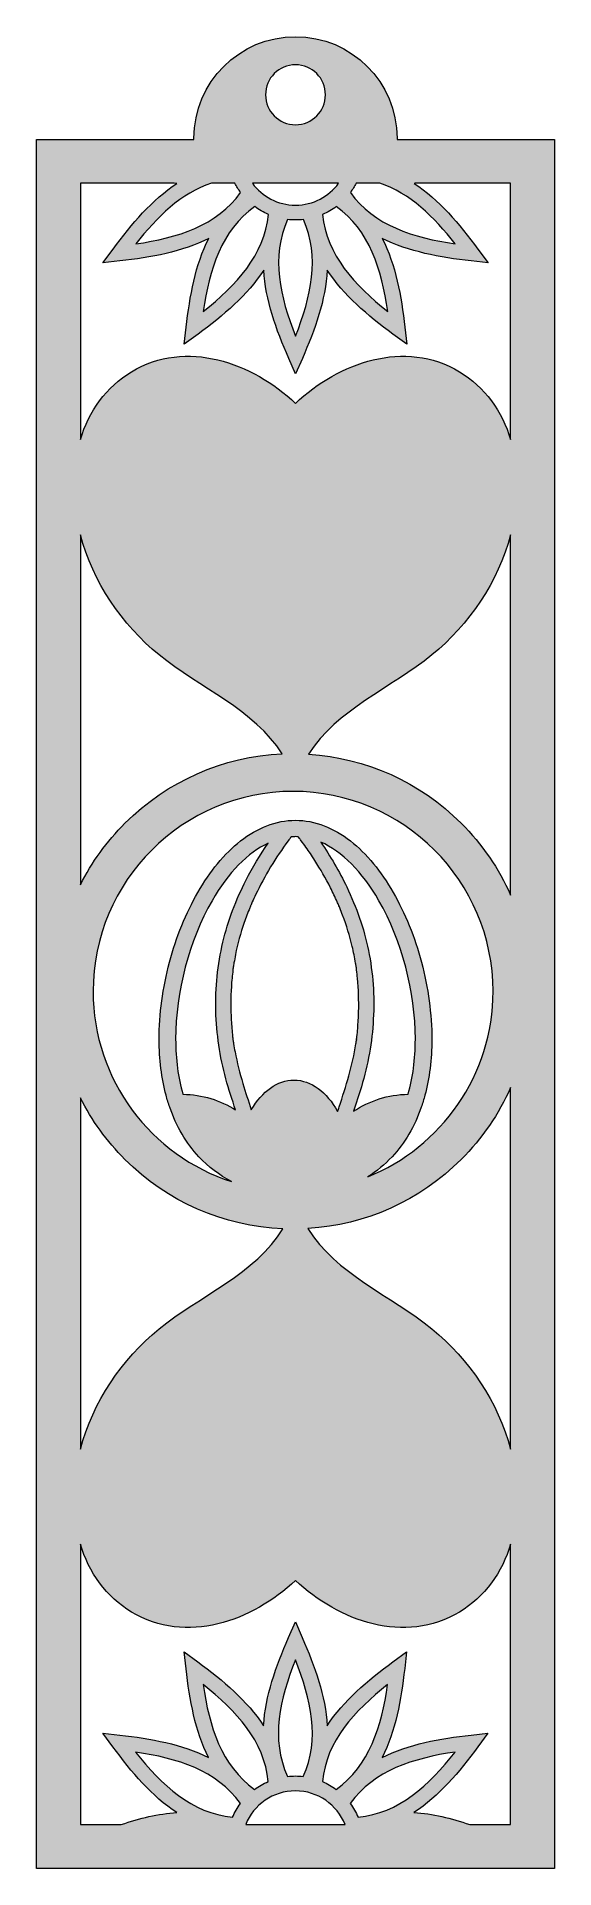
# Model space of a CAD drawing. Extents: x 1260 to 1740, y -1390 to 310.
import ezdxf

# ---------------------------------------------------------------- set-up
doc = ezdxf.new("R2010")
doc.units = 0
doc.header["$MEASUREMENT"] = 0
doc.layers.add('Layer 1', color=7, linetype='Continuous')

msp = doc.modelspace()

# ---------------------------------------------------------------- hatches: boundary and pattern name
at = {"layer": 'Layer 1', "true_color": 0x231f20}
h = msp.add_hatch(color=250, dxfattribs=at)
h.dxf.hatch_style = 2
edge = h.paths.add_edge_path()
edge.add_spline(control_points=[(1594.1, 214.6), (1594.1, 215), (1594.1, 215.4), (1594.1, 215.8), (1594.1, 267.8), (1551.9, 310), (1499.9, 310), (1447.9, 310), (1405.7, 267.8), (1405.7, 215.8), (1405.7, 215.4), (1405.7, 215), (1405.7, 214.6), (1405.7, 214.6), (1259.7, 214.6), (1259.7, 214.6), (1259.7, 214.6), (1259.7, -1389.6), (1259.7, -1389.6), (1259.7, -1389.6), (1740.1, -1389.6), (1740.1, -1389.6), (1740.1, -1389.6), (1740.1, 214.6), (1740.1, 214.6), (1740.1, 214.6), (1594.1, 214.6), (1594.1, 214.6)], knot_values=[0, 0, 0, 0, 1, 1, 1, 2, 2, 2, 3, 3, 3, 4, 4, 4, 5, 5, 5, 6, 6, 6, 7, 7, 7, 8, 8, 8, 9, 9, 9, 9], degree=3, periodic=1)
edge = h.paths.add_edge_path()
edge.add_spline(control_points=[(1499.9, 153.7), (1483.5, 153.7), (1468.9, 161.7), (1459.9, 174), (1459.9, 174), (1539.9, 174), (1539.9, 174), (1530.9, 161.7), (1516.3, 153.7), (1499.9, 153.7)], knot_values=[0, 0, 0, 0, 1, 1, 1, 2, 2, 2, 3, 3, 3, 3], degree=3, periodic=1)
edge = h.paths.add_edge_path()
edge.add_spline(control_points=[(1499.9, 32.2), (1485.5, 68.5), (1476.8, 105.9), (1492.6, 140.3), (1495, 140), (1497.4, 139.9), (1499.9, 139.9), (1502.4, 139.9), (1504.8, 140), (1507.2, 140.3), (1523, 105.9), (1514.3, 68.5), (1499.9, 32.2)], knot_values=[0, 0, 0, 0, 1, 1, 1, 2, 2, 2, 3, 3, 3, 4, 4, 4, 4], degree=3, periodic=1)
edge = h.paths.add_edge_path()
edge.add_spline(control_points=[(1421.9, 174), (1421.9, 174), (1443.6, 174), (1443.6, 174), (1445.2, 171), (1447, 168.2), (1449, 165.5), (1427.1, 134.6), (1390.3, 123.4), (1351.7, 117.7), (1371.5, 142.8), (1393.8, 164.8), (1421.9, 174)], knot_values=[0, 0, 0, 0, 1, 1, 1, 2, 2, 2, 3, 3, 3, 4, 4, 4, 4], degree=3, periodic=1)
edge = h.paths.add_edge_path()
edge.add_spline(control_points=[(1462.1, 152.4), (1466, 149.5), (1470.2, 147), (1474.7, 145.1), (1471.2, 107.4), (1445, 79.3), (1414.3, 55.1), (1420, 93.7), (1431.2, 130.5), (1462.1, 152.4)], knot_values=[0, 0, 0, 0, 1, 1, 1, 2, 2, 2, 3, 3, 3, 3], degree=3, periodic=1)
edge = h.paths.add_edge_path()
edge.add_spline(control_points=[(1537.7, 152.4), (1568.7, 130.5), (1579.9, 93.8), (1585.5, 55.1), (1554.9, 79.3), (1528.6, 107.4), (1525.1, 145.1), (1529.6, 147), (1533.9, 149.5), (1537.7, 152.4)], knot_values=[0, 0, 0, 0, 1, 1, 1, 2, 2, 2, 3, 3, 3, 3], degree=3, periodic=1)
edge = h.paths.add_edge_path()
edge.add_spline(control_points=[(1550.8, 165.5), (1552.8, 168.2), (1554.6, 171), (1556.2, 174), (1556.2, 174), (1578, 174), (1578, 174), (1606.1, 164.8), (1628.4, 142.8), (1648.1, 117.8), (1609.5, 123.4), (1572.8, 134.6), (1550.8, 165.5)], knot_values=[0, 0, 0, 0, 1, 1, 1, 2, 2, 2, 3, 3, 3, 4, 4, 4, 4], degree=3, periodic=1)
edge = h.paths.add_edge_path()
edge.add_spline(control_points=[(1499.9, 283.9), (1515.3, 283.9), (1527.7, 271.5), (1527.7, 256.1), (1527.7, 240.7), (1515.3, 228.3), (1499.9, 228.3), (1484.5, 228.3), (1472.1, 240.7), (1472.1, 256.1), (1472.1, 271.5), (1484.5, 283.9), (1499.9, 283.9)], knot_values=[0, 0, 0, 0, 1, 1, 1, 2, 2, 2, 3, 3, 3, 4, 4, 4, 4], degree=3, periodic=1)
edge = h.paths.add_edge_path()
edge.add_spline(control_points=[(1300.3, -152.2), (1311.8, -195.7), (1338.9, -235.6), (1373.3, -263.7), (1410.8, -294.2), (1461.9, -314.7), (1487.6, -355.5), (1432.5, -358), (1381, -380.6), (1341.7, -419.9), (1324.7, -436.9), (1310.8, -456.1), (1300.3, -477), (1300.3, -477), (1300.3, -152.2), (1300.3, -152.2)], knot_values=[0, 0, 0, 0, 1, 1, 1, 2, 2, 2, 3, 3, 3, 4, 4, 4, 5, 5, 5, 5], degree=3, periodic=1)
edge = h.paths.add_edge_path()
edge.add_spline(control_points=[(1426, -594), (1426.5, -615.3), (1429.7, -636.4), (1435.3, -657), (1438, -666.8), (1441.1, -676.4), (1444.3, -685.9), (1430.1, -676.9), (1413.4, -671.6), (1395.4, -671.3), (1391, -656.1), (1388.7, -639), (1388.7, -620.2), (1388.7, -576.5), (1401.3, -528.4), (1422.5, -491.7), (1437.5, -465.5), (1455.7, -447.1), (1474.6, -438.3), (1467.1, -449.2), (1460.2, -460.6), (1454.1, -472.5), (1444.8, -490.8), (1437.2, -510.2), (1432.5, -530.3), (1427.6, -551.1), (1425.5, -572.6), (1426, -594)], knot_values=[0, 0, 0, 0, 1, 1, 1, 2, 2, 2, 3, 3, 3, 4, 4, 4, 5, 5, 5, 6, 6, 6, 7, 7, 7, 8, 8, 8, 9, 9, 9, 9], degree=3, periodic=1)
edge = h.paths.add_edge_path()
edge.add_spline(control_points=[(1443.8, -632.1), (1443.3, -629.5), (1442.8, -626.9), (1442.4, -624.3), (1442.3, -623.1), (1442.1, -621.9), (1441.9, -620.7), (1441.9, -620.7), (1441.9, -620.6), (1441.9, -620.5), (1441.9, -620.4), (1441.9, -620.3), (1441.8, -620.1), (1441.7, -619.4), (1441.7, -618.7), (1441.6, -617.9), (1441, -612.8), (1440.6, -607.7), (1440.3, -602.5), (1439.7, -592.1), (1439.7, -581.7), (1440.4, -571.4), (1440.7, -566.2), (1441.2, -561.1), (1441.9, -556), (1441.9, -555.8), (1441.9, -555.7), (1441.9, -555.5), (1441.9, -555.5), (1441.9, -555.4), (1441.9, -555.4), (1442, -554.7), (1442.1, -554.1), (1442.2, -553.5), (1442.4, -552.1), (1442.6, -550.7), (1442.8, -549.4), (1443.3, -546.8), (1443.7, -544.3), (1444.2, -541.8), (1446.2, -531.7), (1448.9, -521.8), (1452.3, -512), (1453.9, -507.5), (1455.6, -502.9), (1457.5, -498.4), (1457.7, -497.9), (1457.9, -497.3), (1458.2, -496.7), (1458.2, -496.7), (1458.2, -496.7), (1458.2, -496.7), (1458.2, -496.6), (1458.3, -496.4), (1458.4, -496.3), (1458.8, -495.1), (1459.3, -494), (1459.8, -492.9), (1460.8, -490.7), (1461.8, -488.5), (1462.9, -486.3), (1471.3, -468.6), (1481.5, -451.8), (1493.2, -436.1), (1493.9, -435.1), (1494.6, -434.2), (1495.4, -433.2), (1495.5, -433), (1495.7, -432.7), (1495.9, -432.5), (1497.2, -432.4), (1498.6, -432.3), (1499.9, -432.3), (1500.7, -432.3), (1501.6, -432.4), (1502.4, -432.4), (1502.6, -432.7), (1502.9, -432.9), (1503.1, -433.2), (1503.8, -434.2), (1504.5, -435.1), (1505.2, -436.1), (1506.7, -438.1), (1508.1, -440), (1509.5, -442), (1512.4, -446), (1515.1, -450.1), (1517.8, -454.3), (1523.1, -462.5), (1527.9, -471), (1532.4, -479.8), (1534.6, -484.1), (1536.6, -488.5), (1538.6, -492.9), (1539.1, -494), (1539.6, -495.1), (1540.1, -496.3), (1540.2, -496.5), (1540.3, -496.7), (1540.4, -497), (1540.7, -497.7), (1540.2, -496.5), (1540.2, -496.5), (1540.5, -496.7), (1540.8, -498), (1541, -498.4), (1541.9, -500.7), (1542.8, -502.9), (1543.6, -505.2), (1547.2, -514.7), (1550.3, -524.4), (1552.6, -534.2), (1553.8, -539.3), (1554.8, -544.5), (1555.6, -549.7), (1555.8, -550.8), (1556, -552), (1556.2, -553.2), (1556.3, -553.8), (1556.4, -554.5), (1556.5, -555.1), (1556.5, -555.2), (1556.5, -555.3), (1556.5, -555.5), (1556.5, -555.7), (1556.6, -555.9), (1556.6, -556), (1556.9, -558.5), (1557.2, -561.1), (1557.4, -563.7), (1558.4, -574), (1558.7, -584.4), (1558.5, -594.8), (1558.3, -599.9), (1558, -605.1), (1557.6, -610.2), (1557.4, -612.8), (1557.2, -615.4), (1556.9, -617.9), (1556.8, -618.6), (1556.7, -619.2), (1556.6, -619.9), (1556.6, -620.2), (1556.6, -620.6), (1556.5, -621), (1556.5, -620.8), (1556.7, -619.7), (1556.5, -620.5), (1556.4, -621.8), (1556.2, -623.2), (1555.9, -624.6), (1554.4, -634.5), (1552.1, -644.4), (1549.4, -654.1), (1546.8, -663.9), (1543.6, -673.5), (1540.4, -683.1), (1539.9, -684.5), (1539.5, -685.8), (1539, -687.2), (1528.8, -669.3), (1514.4, -658.2), (1498.5, -658.2), (1483, -658.2), (1469.1, -668.7), (1458.9, -685.7), (1456.2, -677.6), (1453.5, -669.5), (1451.1, -661.3), (1448.2, -651.7), (1445.7, -641.9), (1443.8, -632.1)], knot_values=[0, 0, 0, 0, 1, 1, 1, 2, 2, 2, 3, 3, 3, 4, 4, 4, 5, 5, 5, 6, 6, 6, 7, 7, 7, 8, 8, 8, 9, 9, 9, 10, 10, 10, 11, 11, 11, 12, 12, 12, 13, 13, 13, 14, 14, 14, 15, 15, 15, 16, 16, 16, 17, 17, 17, 18, 18, 18, 19, 19, 19, 20, 20, 20, 21, 21, 21, 22, 22, 22, 23, 23, 23, 24, 24, 24, 25, 25, 25, 26, 26, 26, 27, 27, 27, 28, 28, 28, 29, 29, 29, 30, 30, 30, 31, 31, 31, 32, 32, 32, 33, 33, 33, 34, 34, 34, 35, 35, 35, 36, 36, 36, 37, 37, 37, 38, 38, 38, 39, 39, 39, 40, 40, 40, 41, 41, 41, 42, 42, 42, 43, 43, 43, 44, 44, 44, 45, 45, 45, 46, 46, 46, 47, 47, 47, 48, 48, 48, 49, 49, 49, 50, 50, 50, 51, 51, 51, 52, 52, 52, 53, 53, 53, 54, 54, 54, 55, 55, 55, 56, 56, 56, 57, 57, 57, 57], degree=3, periodic=1)
edge = h.paths.add_edge_path()
edge.add_spline(control_points=[(1561.1, -664.3), (1567.1, -643.8), (1571, -623), (1572.1, -601.7), (1573.3, -580.3), (1571.8, -558.8), (1567.6, -537.8), (1563.5, -517.4), (1556.4, -497.8), (1547.5, -479), (1540.6, -464.5), (1532.4, -450.6), (1523.3, -437.4), (1542.9, -445.9), (1561.8, -464.7), (1577.3, -491.7), (1598.5, -528.4), (1611.1, -576.5), (1611.1, -620.2), (1611.1, -639), (1608.8, -656.1), (1604.4, -671.3), (1585.7, -671.6), (1568.3, -677.4), (1553.7, -687.1), (1556.3, -679.5), (1558.8, -671.9), (1561.1, -664.3)], knot_values=[0, 0, 0, 0, 1, 1, 1, 2, 2, 2, 3, 3, 3, 4, 4, 4, 5, 5, 5, 6, 6, 6, 7, 7, 7, 8, 8, 8, 9, 9, 9, 9], degree=3, periodic=1)
edge = h.paths.add_edge_path()
edge.add_spline(control_points=[(1589.5, -729.3), (1601.3, -716.7), (1610.4, -701.2), (1616.6, -683.3), (1617.8, -679.7), (1619, -676), (1620, -672.3), (1624.2, -656.4), (1626.4, -639), (1626.4, -620.2), (1626.4, -597.2), (1623, -572.5), (1616.8, -548.8), (1610.6, -525.5), (1601.5, -503.1), (1590.5, -484.1), (1584.9, -474.3), (1578.7, -465.3), (1572.2, -457.4), (1565.5, -449.2), (1558.3, -442.1), (1550.9, -436.3), (1543, -430.2), (1534.9, -425.4), (1526.6, -422.2), (1517.8, -418.8), (1508.8, -417.1), (1499.9, -417.1), (1490.9, -417.1), (1482, -418.8), (1473.2, -422.2), (1464.9, -425.4), (1456.8, -430.2), (1448.9, -436.3), (1441.5, -442.1), (1434.3, -449.2), (1427.6, -457.4), (1421.1, -465.3), (1414.9, -474.3), (1409.3, -484.1), (1398.3, -503.1), (1389.2, -525.5), (1383, -548.8), (1376.7, -572.5), (1373.4, -597.2), (1373.4, -620.2), (1373.4, -639), (1375.6, -656.4), (1379.8, -672.3), (1380.8, -676), (1381.9, -679.7), (1383.2, -683.3), (1389.4, -701.2), (1398.5, -716.7), (1410.3, -729.3), (1419.1, -738.7), (1429.2, -746.4), (1440.6, -752.4), (1366.1, -728.3), (1312.1, -658.2), (1312.1, -575.8), (1312.1, -473.5), (1395.3, -390.3), (1497.6, -390.3), (1600, -390.3), (1683.2, -473.5), (1683.2, -575.8), (1683.2, -653.7), (1635, -720.5), (1566.9, -748), (1575.2, -742.8), (1582.8, -736.5), (1589.5, -729.3)], knot_values=[0, 0, 0, 0, 1, 1, 1, 2, 2, 2, 3, 3, 3, 4, 4, 4, 5, 5, 5, 6, 6, 6, 7, 7, 7, 8, 8, 8, 9, 9, 9, 10, 10, 10, 11, 11, 11, 12, 12, 12, 13, 13, 13, 14, 14, 14, 15, 15, 15, 16, 16, 16, 17, 17, 17, 18, 18, 18, 19, 19, 19, 20, 20, 20, 21, 21, 21, 22, 22, 22, 23, 23, 23, 24, 24, 24, 24], degree=3, periodic=1)
edge = h.paths.add_edge_path()
edge.add_spline(control_points=[(1300.3, -674.6), (1310.8, -695.5), (1324.7, -714.8), (1341.7, -731.8), (1381.1, -771.2), (1432.9, -793.9), (1488.3, -796.2), (1462.8, -837.7), (1411.2, -858.3), (1373.3, -889.1), (1338.9, -917.2), (1311.8, -957.1), (1300.3, -1000.6), (1300.3, -1000.6), (1300.3, -674.6), (1300.3, -674.6)], knot_values=[0, 0, 0, 0, 1, 1, 1, 2, 2, 2, 3, 3, 3, 4, 4, 4, 5, 5, 5, 5], degree=3, periodic=1)
edge = h.paths.add_edge_path()
edge.add_spline(control_points=[(1448.8, -1329.5), (1445.9, -1333.4), (1443.5, -1337.6), (1441.5, -1342.1), (1403.8, -1338.6), (1375.8, -1312.4), (1351.6, -1281.8), (1390.2, -1287.4), (1426.9, -1298.6), (1448.8, -1329.5)], knot_values=[0, 0, 0, 0, 1, 1, 1, 2, 2, 2, 3, 3, 3, 3], degree=3, periodic=1)
edge = h.paths.add_edge_path()
edge.add_spline(control_points=[(1414.2, -1219.1), (1444.8, -1243.3), (1471.1, -1271.4), (1474.6, -1309.1), (1470.1, -1311.1), (1465.8, -1313.5), (1462, -1316.4), (1431, -1294.5), (1419.8, -1257.8), (1414.2, -1219.1)], knot_values=[0, 0, 0, 0, 1, 1, 1, 2, 2, 2, 3, 3, 3, 3], degree=3, periodic=1)
edge = h.paths.add_edge_path()
edge.add_spline(control_points=[(1499.8, -1317.7), (1520.7, -1317.7), (1538.6, -1330.7), (1545.9, -1349), (1545.9, -1349), (1453.7, -1349), (1453.7, -1349), (1461, -1330.7), (1478.9, -1317.7), (1499.8, -1317.7)], knot_values=[0, 0, 0, 0, 1, 1, 1, 2, 2, 2, 3, 3, 3, 3], degree=3, periodic=1)
edge = h.paths.add_edge_path()
edge.add_spline(control_points=[(1499.8, -1196.2), (1514.2, -1232.5), (1522.9, -1269.9), (1507.1, -1304.3), (1504.7, -1304), (1502.3, -1303.9), (1499.8, -1303.9), (1497.3, -1303.9), (1494.9, -1304), (1492.5, -1304.3), (1476.7, -1269.9), (1485.3, -1232.5), (1499.8, -1196.2)], knot_values=[0, 0, 0, 0, 1, 1, 1, 2, 2, 2, 3, 3, 3, 4, 4, 4, 4], degree=3, periodic=1)
edge = h.paths.add_edge_path()
edge.add_spline(control_points=[(1550.7, -1329.5), (1572.6, -1298.6), (1609.4, -1287.4), (1648, -1281.7), (1623.8, -1312.4), (1595.7, -1338.6), (1558, -1342.1), (1556.1, -1337.6), (1553.6, -1333.4), (1550.7, -1329.5)], knot_values=[0, 0, 0, 0, 1, 1, 1, 2, 2, 2, 3, 3, 3, 3], degree=3, periodic=1)
edge = h.paths.add_edge_path()
edge.add_spline(control_points=[(1537.6, -1316.4), (1533.7, -1313.5), (1529.5, -1311), (1525, -1309.1), (1528.5, -1271.4), (1554.7, -1243.3), (1585.4, -1219.1), (1579.7, -1257.7), (1568.5, -1294.5), (1537.6, -1316.4)], knot_values=[0, 0, 0, 0, 1, 1, 1, 2, 2, 2, 3, 3, 3, 3], degree=3, periodic=1)
edge = h.paths.add_edge_path()
edge.add_spline(control_points=[(1699.5, -1349), (1699.5, -1349), (1661.5, -1349), (1661.5, -1349), (1644.4, -1343.1), (1627.1, -1338.8), (1609.8, -1337.8), (1632.9, -1322.8), (1651.8, -1300.3), (1669.1, -1276.9), (1669.1, -1276.9), (1678.5, -1264.1), (1678.5, -1264.1), (1678.5, -1264.1), (1662.8, -1265.9), (1662.8, -1265.9), (1633.8, -1269.2), (1604.9, -1274.3), (1580.3, -1286.8), (1592.7, -1262.2), (1597.9, -1233.3), (1601.2, -1204.3), (1601.2, -1204.3), (1603, -1188.6), (1603, -1188.6), (1603, -1188.6), (1590.2, -1198), (1590.2, -1198), (1566.8, -1215.3), (1544.3, -1234.3), (1529.3, -1257.3), (1527.8, -1229.8), (1517.8, -1202.2), (1506.1, -1175.5), (1506.1, -1175.5), (1499.8, -1161), (1499.8, -1161), (1499.8, -1161), (1493.4, -1175.5), (1493.4, -1175.5), (1481.8, -1202.2), (1471.8, -1229.8), (1470.3, -1257.3), (1455.2, -1234.3), (1432.8, -1215.3), (1409.3, -1198), (1409.3, -1198), (1396.6, -1188.6), (1396.6, -1188.6), (1396.6, -1188.6), (1398.4, -1204.4), (1398.4, -1204.4), (1401.6, -1233.3), (1406.8, -1262.3), (1419.3, -1286.8), (1394.7, -1274.4), (1365.8, -1269.2), (1336.8, -1265.9), (1336.8, -1265.9), (1321.1, -1264.2), (1321.1, -1264.2), (1321.1, -1264.2), (1330.5, -1276.9), (1330.5, -1276.9), (1347.8, -1300.3), (1366.7, -1322.8), (1389.8, -1337.9), (1372.6, -1338.8), (1355.3, -1343.1), (1338.2, -1349), (1338.2, -1349), (1300.3, -1349), (1300.3, -1349), (1300.3, -1349), (1300.3, -1088.9), (1300.3, -1088.9), (1308, -1114.8), (1324.3, -1137.8), (1347.7, -1151.8), (1398.5, -1182.4), (1459.8, -1160.3), (1499.9, -1122.4), (1540, -1160.3), (1601.3, -1182.4), (1652.1, -1151.8), (1675.5, -1137.8), (1691.8, -1114.8), (1699.5, -1088.9), (1699.5, -1088.9), (1699.5, -1349), (1699.5, -1349)], knot_values=[0, 0, 0, 0, 1, 1, 1, 2, 2, 2, 3, 3, 3, 4, 4, 4, 5, 5, 5, 6, 6, 6, 7, 7, 7, 8, 8, 8, 9, 9, 9, 10, 10, 10, 11, 11, 11, 12, 12, 12, 13, 13, 13, 14, 14, 14, 15, 15, 15, 16, 16, 16, 17, 17, 17, 18, 18, 18, 19, 19, 19, 20, 20, 20, 21, 21, 21, 22, 22, 22, 23, 23, 23, 24, 24, 24, 25, 25, 25, 26, 26, 26, 27, 27, 27, 28, 28, 28, 29, 29, 29, 30, 30, 30, 30], degree=3, periodic=1)
edge = h.paths.add_edge_path()
edge.add_spline(control_points=[(1699.5, -1000.6), (1688, -957.1), (1660.9, -917.2), (1626.5, -889.1), (1588.6, -858.2), (1536.8, -837.7), (1511.4, -795.9), (1565.1, -792.7), (1615.2, -770.2), (1653.6, -731.8), (1673.2, -712.2), (1688.6, -689.7), (1699.5, -665.1), (1699.5, -665.1), (1699.5, -1000.6), (1699.5, -1000.6)], knot_values=[0, 0, 0, 0, 1, 1, 1, 2, 2, 2, 3, 3, 3, 4, 4, 4, 5, 5, 5, 5], degree=3, periodic=1)
edge = h.paths.add_edge_path()
edge.add_spline(control_points=[(1699.5, -486.5), (1688.6, -462), (1673.2, -439.4), (1653.6, -419.9), (1615.4, -381.6), (1565.5, -359.2), (1512.1, -355.7), (1537.7, -314.7), (1588.9, -294.3), (1626.5, -263.7), (1660.9, -235.6), (1688, -195.7), (1699.5, -152.2), (1699.5, -152.2), (1699.5, -486.5), (1699.5, -486.5)], knot_values=[0, 0, 0, 0, 1, 1, 1, 2, 2, 2, 3, 3, 3, 4, 4, 4, 5, 5, 5, 5], degree=3, periodic=1)
edge = h.paths.add_edge_path()
edge.add_spline(control_points=[(1699.5, -63.9), (1691.8, -38), (1675.5, -15), (1652.1, -0.9), (1601.3, 29.7), (1540, 7.6), (1499.9, -30.3), (1459.8, 7.6), (1398.5, 29.7), (1347.7, -0.9), (1324.3, -15), (1308, -38), (1300.3, -63.9), (1300.3, -63.9), (1300.3, 174), (1300.3, 174), (1300.3, 174), (1387.3, 174), (1387.3, 174), (1388.2, 173.9), (1389, 173.9), (1389.9, 173.8), (1366.8, 158.8), (1347.9, 136.3), (1330.6, 112.9), (1330.6, 112.9), (1321.2, 100.1), (1321.2, 100.1), (1321.2, 100.1), (1336.9, 101.9), (1336.9, 101.9), (1365.9, 105.1), (1394.8, 110.3), (1419.4, 122.8), (1406.9, 98.2), (1401.8, 69.3), (1398.5, 40.3), (1398.5, 40.3), (1396.7, 24.6), (1396.7, 24.6), (1396.7, 24.6), (1409.5, 34), (1409.5, 34), (1432.9, 51.3), (1455.4, 70.3), (1470.4, 93.3), (1471.9, 65.8), (1481.9, 38.2), (1493.6, 11.5), (1493.6, 11.5), (1499.9, -3), (1499.9, -3), (1499.9, -3), (1506.3, 11.5), (1506.3, 11.5), (1517.9, 38.2), (1527.9, 65.8), (1529.4, 93.3), (1544.4, 70.3), (1566.9, 51.3), (1590.3, 34), (1590.3, 34), (1603.1, 24.6), (1603.1, 24.6), (1603.1, 24.6), (1601.3, 40.4), (1601.3, 40.4), (1598.1, 69.3), (1592.9, 98.3), (1580.4, 122.8), (1605, 110.4), (1633.9, 105.2), (1662.9, 101.9), (1662.9, 101.9), (1678.6, 100.2), (1678.6, 100.2), (1678.6, 100.2), (1669.2, 112.9), (1669.2, 112.9), (1651.9, 136.3), (1633, 158.8), (1609.9, 173.9), (1610.6, 173.9), (1611.2, 174), (1611.9, 174), (1611.9, 174), (1699.5, 174), (1699.5, 174), (1699.5, 174), (1699.5, -63.9), (1699.5, -63.9)], knot_values=[0, 0, 0, 0, 1, 1, 1, 2, 2, 2, 3, 3, 3, 4, 4, 4, 5, 5, 5, 6, 6, 6, 7, 7, 7, 8, 8, 8, 9, 9, 9, 10, 10, 10, 11, 11, 11, 12, 12, 12, 13, 13, 13, 14, 14, 14, 15, 15, 15, 16, 16, 16, 17, 17, 17, 18, 18, 18, 19, 19, 19, 20, 20, 20, 21, 21, 21, 22, 22, 22, 23, 23, 23, 24, 24, 24, 25, 25, 25, 26, 26, 26, 27, 27, 27, 28, 28, 28, 29, 29, 29, 30, 30, 30, 30], degree=3, periodic=1)

# ---------------------------------------------------------------- linework, layer by layer
at = {"layer": 'Layer 1', "lineweight": 0}
for points, knots in [([(1594.1, 214.6), (1594.1, 215), (1594.1, 215.4), (1594.1, 215.8), (1594.1, 267.8), (1551.9, 310), (1499.9, 310), (1447.9, 310), (1405.7, 267.8), (1405.7, 215.8), (1405.7, 215.4), (1405.7, 215), (1405.7, 214.6), (1405.7, 214.6), (1259.7, 214.6), (1259.7, 214.6), (1259.7, 214.6), (1259.7, -1389.6), (1259.7, -1389.6), (1259.7, -1389.6), (1740.1, -1389.6), (1740.1, -1389.6), (1740.1, -1389.6), (1740.1, 214.6), (1740.1, 214.6), (1740.1, 214.6), (1594.1, 214.6), (1594.1, 214.6)], [0, 0, 0, 0, 1, 1, 1, 2, 2, 2, 3, 3, 3, 4, 4, 4, 5, 5, 5, 6, 6, 6, 7, 7, 7, 8, 8, 8, 9, 9, 9, 9]), ([(1499.9, 283.9), (1515.3, 283.9), (1527.7, 271.5), (1527.7, 256.1), (1527.7, 240.7), (1515.3, 228.3), (1499.9, 228.3), (1484.5, 228.3), (1472.1, 240.7), (1472.1, 256.1), (1472.1, 271.5), (1484.5, 283.9), (1499.9, 283.9)], [0, 0, 0, 0, 1, 1, 1, 2, 2, 2, 3, 3, 3, 4, 4, 4, 4]), ([(1699.5, -63.9), (1691.8, -38), (1675.5, -15), (1652.1, -0.9), (1601.3, 29.7), (1540, 7.6), (1499.9, -30.3), (1459.8, 7.6), (1398.5, 29.7), (1347.7, -0.9), (1324.3, -15), (1308, -38), (1300.3, -63.9), (1300.3, -63.9), (1300.3, 174), (1300.3, 174), (1300.3, 174), (1387.3, 174), (1387.3, 174), (1388.2, 173.9), (1389, 173.9), (1389.9, 173.8), (1366.8, 158.8), (1347.9, 136.3), (1330.6, 112.9), (1330.6, 112.9), (1321.2, 100.1), (1321.2, 100.1), (1321.2, 100.1), (1336.9, 101.9), (1336.9, 101.9), (1365.9, 105.1), (1394.8, 110.3), (1419.4, 122.8), (1406.9, 98.2), (1401.8, 69.3), (1398.5, 40.3), (1398.5, 40.3), (1396.7, 24.6), (1396.7, 24.6), (1396.7, 24.6), (1409.5, 34), (1409.5, 34), (1432.9, 51.3), (1455.4, 70.3), (1470.4, 93.3), (1471.9, 65.8), (1481.9, 38.2), (1493.6, 11.5), (1493.6, 11.5), (1499.9, -3), (1499.9, -3), (1499.9, -3), (1506.3, 11.5), (1506.3, 11.5), (1517.9, 38.2), (1527.9, 65.8), (1529.4, 93.3), (1544.4, 70.3), (1566.9, 51.3), (1590.3, 34), (1590.3, 34), (1603.1, 24.6), (1603.1, 24.6), (1603.1, 24.6), (1601.3, 40.4), (1601.3, 40.4), (1598.1, 69.3), (1592.9, 98.3), (1580.4, 122.8), (1605, 110.4), (1633.9, 105.2), (1662.9, 101.9), (1662.9, 101.9), (1678.6, 100.2), (1678.6, 100.2), (1678.6, 100.2), (1669.2, 112.9), (1669.2, 112.9), (1651.9, 136.3), (1633, 158.8), (1609.9, 173.9), (1610.6, 173.9), (1611.2, 174), (1611.9, 174), (1611.9, 174), (1699.5, 174), (1699.5, 174), (1699.5, 174), (1699.5, -63.9), (1699.5, -63.9)], [0, 0, 0, 0, 1, 1, 1, 2, 2, 2, 3, 3, 3, 4, 4, 4, 5, 5, 5, 6, 6, 6, 7, 7, 7, 8, 8, 8, 9, 9, 9, 10, 10, 10, 11, 11, 11, 12, 12, 12, 13, 13, 13, 14, 14, 14, 15, 15, 15, 16, 16, 16, 17, 17, 17, 18, 18, 18, 19, 19, 19, 20, 20, 20, 21, 21, 21, 22, 22, 22, 23, 23, 23, 24, 24, 24, 25, 25, 25, 26, 26, 26, 27, 27, 27, 28, 28, 28, 29, 29, 29, 30, 30, 30, 30]), ([(1421.9, 174), (1421.9, 174), (1443.6, 174), (1443.6, 174), (1445.2, 171), (1447, 168.2), (1449, 165.5), (1427.1, 134.6), (1390.3, 123.4), (1351.7, 117.7), (1371.5, 142.8), (1393.8, 164.8), (1421.9, 174)], [0, 0, 0, 0, 1, 1, 1, 2, 2, 2, 3, 3, 3, 4, 4, 4, 4]), ([(1499.9, 153.7), (1483.5, 153.7), (1468.9, 161.7), (1459.9, 174), (1459.9, 174), (1539.9, 174), (1539.9, 174), (1530.9, 161.7), (1516.3, 153.7), (1499.9, 153.7)], [0, 0, 0, 0, 1, 1, 1, 2, 2, 2, 3, 3, 3, 3]), ([(1550.8, 165.5), (1552.8, 168.2), (1554.6, 171), (1556.2, 174), (1556.2, 174), (1578, 174), (1578, 174), (1606.1, 164.8), (1628.4, 142.8), (1648.1, 117.8), (1609.5, 123.4), (1572.8, 134.6), (1550.8, 165.5)], [0, 0, 0, 0, 1, 1, 1, 2, 2, 2, 3, 3, 3, 4, 4, 4, 4]), ([(1462.1, 152.4), (1466, 149.5), (1470.2, 147), (1474.7, 145.1), (1471.2, 107.4), (1445, 79.3), (1414.3, 55.1), (1420, 93.7), (1431.2, 130.5), (1462.1, 152.4)], [0, 0, 0, 0, 1, 1, 1, 2, 2, 2, 3, 3, 3, 3]), ([(1499.9, 32.2), (1485.5, 68.5), (1476.8, 105.9), (1492.6, 140.3), (1495, 140), (1497.4, 139.9), (1499.9, 139.9), (1502.4, 139.9), (1504.8, 140), (1507.2, 140.3), (1523, 105.9), (1514.3, 68.5), (1499.9, 32.2)], [0, 0, 0, 0, 1, 1, 1, 2, 2, 2, 3, 3, 3, 4, 4, 4, 4]), ([(1537.7, 152.4), (1568.7, 130.5), (1579.9, 93.8), (1585.5, 55.1), (1554.9, 79.3), (1528.6, 107.4), (1525.1, 145.1), (1529.6, 147), (1533.9, 149.5), (1537.7, 152.4)], [0, 0, 0, 0, 1, 1, 1, 2, 2, 2, 3, 3, 3, 3]), ([(1300.3, -152.2), (1311.8, -195.7), (1338.9, -235.6), (1373.3, -263.7), (1410.8, -294.2), (1461.9, -314.7), (1487.6, -355.5), (1432.5, -358), (1381, -380.6), (1341.7, -419.9), (1324.7, -436.9), (1310.8, -456.1), (1300.3, -477), (1300.3, -477), (1300.3, -152.2), (1300.3, -152.2)], [0, 0, 0, 0, 1, 1, 1, 2, 2, 2, 3, 3, 3, 4, 4, 4, 5, 5, 5, 5]), ([(1699.5, -486.5), (1688.6, -462), (1673.2, -439.4), (1653.6, -419.9), (1615.4, -381.6), (1565.5, -359.2), (1512.1, -355.7), (1537.7, -314.7), (1588.9, -294.3), (1626.5, -263.7), (1660.9, -235.6), (1688, -195.7), (1699.5, -152.2), (1699.5, -152.2), (1699.5, -486.5), (1699.5, -486.5)], [0, 0, 0, 0, 1, 1, 1, 2, 2, 2, 3, 3, 3, 4, 4, 4, 5, 5, 5, 5]), ([(1589.5, -729.3), (1601.3, -716.7), (1610.4, -701.2), (1616.6, -683.3), (1617.8, -679.7), (1619, -676), (1620, -672.3), (1624.2, -656.4), (1626.4, -639), (1626.4, -620.2), (1626.4, -597.2), (1623, -572.5), (1616.8, -548.8), (1610.6, -525.5), (1601.5, -503.1), (1590.5, -484.1), (1584.9, -474.3), (1578.7, -465.3), (1572.2, -457.4), (1565.5, -449.2), (1558.3, -442.1), (1550.9, -436.3), (1543, -430.2), (1534.9, -425.4), (1526.6, -422.2), (1517.8, -418.8), (1508.8, -417.1), (1499.9, -417.1), (1490.9, -417.1), (1482, -418.8), (1473.2, -422.2), (1464.9, -425.4), (1456.8, -430.2), (1448.9, -436.3), (1441.5, -442.1), (1434.3, -449.2), (1427.6, -457.4), (1421.1, -465.3), (1414.9, -474.3), (1409.3, -484.1), (1398.3, -503.1), (1389.2, -525.5), (1383, -548.8), (1376.7, -572.5), (1373.4, -597.2), (1373.4, -620.2), (1373.4, -639), (1375.6, -656.4), (1379.8, -672.3), (1380.8, -676), (1381.9, -679.7), (1383.2, -683.3), (1389.4, -701.2), (1398.5, -716.7), (1410.3, -729.3), (1419.1, -738.7), (1429.2, -746.4), (1440.6, -752.4), (1366.1, -728.3), (1312.1, -658.2), (1312.1, -575.8), (1312.1, -473.5), (1395.3, -390.3), (1497.6, -390.3), (1600, -390.3), (1683.2, -473.5), (1683.2, -575.8), (1683.2, -653.7), (1635, -720.5), (1566.9, -748), (1575.2, -742.8), (1582.8, -736.5), (1589.5, -729.3)], [0, 0, 0, 0, 1, 1, 1, 2, 2, 2, 3, 3, 3, 4, 4, 4, 5, 5, 5, 6, 6, 6, 7, 7, 7, 8, 8, 8, 9, 9, 9, 10, 10, 10, 11, 11, 11, 12, 12, 12, 13, 13, 13, 14, 14, 14, 15, 15, 15, 16, 16, 16, 17, 17, 17, 18, 18, 18, 19, 19, 19, 20, 20, 20, 21, 21, 21, 22, 22, 22, 23, 23, 23, 24, 24, 24, 24]), ([(1426, -594), (1426.5, -615.3), (1429.7, -636.4), (1435.3, -657), (1438, -666.8), (1441.1, -676.4), (1444.3, -685.9), (1430.1, -676.9), (1413.4, -671.6), (1395.4, -671.3), (1391, -656.1), (1388.7, -639), (1388.7, -620.2), (1388.7, -576.5), (1401.3, -528.4), (1422.5, -491.7), (1437.5, -465.5), (1455.7, -447.1), (1474.6, -438.3), (1467.1, -449.2), (1460.2, -460.6), (1454.1, -472.5), (1444.8, -490.8), (1437.2, -510.2), (1432.5, -530.3), (1427.6, -551.1), (1425.5, -572.6), (1426, -594)], [0, 0, 0, 0, 1, 1, 1, 2, 2, 2, 3, 3, 3, 4, 4, 4, 5, 5, 5, 6, 6, 6, 7, 7, 7, 8, 8, 8, 9, 9, 9, 9]), ([(1443.8, -632.1), (1443.3, -629.5), (1442.8, -626.9), (1442.4, -624.3), (1442.3, -623.1), (1442.1, -621.9), (1441.9, -620.7), (1441.9, -620.7), (1441.9, -620.6), (1441.9, -620.5), (1441.9, -620.4), (1441.9, -620.3), (1441.8, -620.1), (1441.7, -619.4), (1441.7, -618.7), (1441.6, -617.9), (1441, -612.8), (1440.6, -607.7), (1440.3, -602.5), (1439.7, -592.1), (1439.7, -581.7), (1440.4, -571.4), (1440.7, -566.2), (1441.2, -561.1), (1441.9, -556), (1441.9, -555.8), (1441.9, -555.7), (1441.9, -555.5), (1441.9, -555.5), (1441.9, -555.4), (1441.9, -555.4), (1442, -554.7), (1442.1, -554.1), (1442.2, -553.5), (1442.4, -552.1), (1442.6, -550.7), (1442.8, -549.4), (1443.3, -546.8), (1443.7, -544.3), (1444.2, -541.8), (1446.2, -531.7), (1448.9, -521.8), (1452.3, -512), (1453.9, -507.5), (1455.6, -502.9), (1457.5, -498.4), (1457.7, -497.9), (1457.9, -497.3), (1458.2, -496.7), (1458.2, -496.7), (1458.2, -496.7), (1458.2, -496.7), (1458.2, -496.6), (1458.3, -496.4), (1458.4, -496.3), (1458.8, -495.1), (1459.3, -494), (1459.8, -492.9), (1460.8, -490.7), (1461.8, -488.5), (1462.9, -486.3), (1471.3, -468.6), (1481.5, -451.8), (1493.2, -436.1), (1493.9, -435.1), (1494.6, -434.2), (1495.4, -433.2), (1495.5, -433), (1495.7, -432.7), (1495.9, -432.5), (1497.2, -432.4), (1498.6, -432.3), (1499.9, -432.3), (1500.7, -432.3), (1501.6, -432.4), (1502.4, -432.4), (1502.6, -432.7), (1502.9, -432.9), (1503.1, -433.2), (1503.8, -434.2), (1504.5, -435.1), (1505.2, -436.1), (1506.7, -438.1), (1508.1, -440), (1509.5, -442), (1512.4, -446), (1515.1, -450.1), (1517.8, -454.3), (1523.1, -462.5), (1527.9, -471), (1532.4, -479.8), (1534.6, -484.1), (1536.6, -488.5), (1538.6, -492.9), (1539.1, -494), (1539.6, -495.1), (1540.1, -496.3), (1540.2, -496.5), (1540.3, -496.7), (1540.4, -497), (1540.7, -497.7), (1540.2, -496.5), (1540.2, -496.5), (1540.5, -496.7), (1540.8, -498), (1541, -498.4), (1541.9, -500.7), (1542.8, -502.9), (1543.6, -505.2), (1547.2, -514.7), (1550.3, -524.4), (1552.6, -534.2), (1553.8, -539.3), (1554.8, -544.5), (1555.6, -549.7), (1555.8, -550.8), (1556, -552), (1556.2, -553.2), (1556.3, -553.8), (1556.4, -554.5), (1556.5, -555.1), (1556.5, -555.2), (1556.5, -555.3), (1556.5, -555.5), (1556.5, -555.7), (1556.6, -555.9), (1556.6, -556), (1556.9, -558.5), (1557.2, -561.1), (1557.4, -563.7), (1558.4, -574), (1558.7, -584.4), (1558.5, -594.8), (1558.3, -599.9), (1558, -605.1), (1557.6, -610.2), (1557.4, -612.8), (1557.2, -615.4), (1556.9, -617.9), (1556.8, -618.6), (1556.7, -619.2), (1556.6, -619.9), (1556.6, -620.2), (1556.6, -620.6), (1556.5, -621), (1556.5, -620.8), (1556.7, -619.7), (1556.5, -620.5), (1556.4, -621.8), (1556.2, -623.2), (1555.9, -624.6), (1554.4, -634.5), (1552.1, -644.4), (1549.4, -654.1), (1546.8, -663.9), (1543.6, -673.5), (1540.4, -683.1), (1539.9, -684.5), (1539.5, -685.8), (1539, -687.2), (1528.8, -669.3), (1514.4, -658.2), (1498.5, -658.2), (1483, -658.2), (1469.1, -668.7), (1458.9, -685.7), (1456.2, -677.6), (1453.5, -669.5), (1451.1, -661.3), (1448.2, -651.7), (1445.7, -641.9), (1443.8, -632.1)], [0, 0, 0, 0, 1, 1, 1, 2, 2, 2, 3, 3, 3, 4, 4, 4, 5, 5, 5, 6, 6, 6, 7, 7, 7, 8, 8, 8, 9, 9, 9, 10, 10, 10, 11, 11, 11, 12, 12, 12, 13, 13, 13, 14, 14, 14, 15, 15, 15, 16, 16, 16, 17, 17, 17, 18, 18, 18, 19, 19, 19, 20, 20, 20, 21, 21, 21, 22, 22, 22, 23, 23, 23, 24, 24, 24, 25, 25, 25, 26, 26, 26, 27, 27, 27, 28, 28, 28, 29, 29, 29, 30, 30, 30, 31, 31, 31, 32, 32, 32, 33, 33, 33, 34, 34, 34, 35, 35, 35, 36, 36, 36, 37, 37, 37, 38, 38, 38, 39, 39, 39, 40, 40, 40, 41, 41, 41, 42, 42, 42, 43, 43, 43, 44, 44, 44, 45, 45, 45, 46, 46, 46, 47, 47, 47, 48, 48, 48, 49, 49, 49, 50, 50, 50, 51, 51, 51, 52, 52, 52, 53, 53, 53, 54, 54, 54, 55, 55, 55, 56, 56, 56, 57, 57, 57, 57]), ([(1561.1, -664.3), (1567.1, -643.8), (1571, -623), (1572.1, -601.7), (1573.3, -580.3), (1571.8, -558.8), (1567.6, -537.8), (1563.5, -517.4), (1556.4, -497.8), (1547.5, -479), (1540.6, -464.5), (1532.4, -450.6), (1523.3, -437.4), (1542.9, -445.9), (1561.8, -464.7), (1577.3, -491.7), (1598.5, -528.4), (1611.1, -576.5), (1611.1, -620.2), (1611.1, -639), (1608.8, -656.1), (1604.4, -671.3), (1585.7, -671.6), (1568.3, -677.4), (1553.7, -687.1), (1556.3, -679.5), (1558.8, -671.9), (1561.1, -664.3)], [0, 0, 0, 0, 1, 1, 1, 2, 2, 2, 3, 3, 3, 4, 4, 4, 5, 5, 5, 6, 6, 6, 7, 7, 7, 8, 8, 8, 9, 9, 9, 9]), ([(1300.3, -674.6), (1310.8, -695.5), (1324.7, -714.8), (1341.7, -731.8), (1381.1, -771.2), (1432.9, -793.9), (1488.3, -796.2), (1462.8, -837.7), (1411.2, -858.3), (1373.3, -889.1), (1338.9, -917.2), (1311.8, -957.1), (1300.3, -1000.6), (1300.3, -1000.6), (1300.3, -674.6), (1300.3, -674.6)], [0, 0, 0, 0, 1, 1, 1, 2, 2, 2, 3, 3, 3, 4, 4, 4, 5, 5, 5, 5]), ([(1699.5, -1000.6), (1688, -957.1), (1660.9, -917.2), (1626.5, -889.1), (1588.6, -858.2), (1536.8, -837.7), (1511.4, -795.9), (1565.1, -792.7), (1615.2, -770.2), (1653.6, -731.8), (1673.2, -712.2), (1688.6, -689.7), (1699.5, -665.1), (1699.5, -665.1), (1699.5, -1000.6), (1699.5, -1000.6)], [0, 0, 0, 0, 1, 1, 1, 2, 2, 2, 3, 3, 3, 4, 4, 4, 5, 5, 5, 5]), ([(1699.5, -1349), (1699.5, -1349), (1661.5, -1349), (1661.5, -1349), (1644.4, -1343.1), (1627.1, -1338.8), (1609.8, -1337.8), (1632.9, -1322.8), (1651.8, -1300.3), (1669.1, -1276.9), (1669.1, -1276.9), (1678.5, -1264.1), (1678.5, -1264.1), (1678.5, -1264.1), (1662.8, -1265.9), (1662.8, -1265.9), (1633.8, -1269.2), (1604.9, -1274.3), (1580.3, -1286.8), (1592.7, -1262.2), (1597.9, -1233.3), (1601.2, -1204.3), (1601.2, -1204.3), (1603, -1188.6), (1603, -1188.6), (1603, -1188.6), (1590.2, -1198), (1590.2, -1198), (1566.8, -1215.3), (1544.3, -1234.3), (1529.3, -1257.3), (1527.8, -1229.8), (1517.8, -1202.2), (1506.1, -1175.5), (1506.1, -1175.5), (1499.8, -1161), (1499.8, -1161), (1499.8, -1161), (1493.4, -1175.5), (1493.4, -1175.5), (1481.8, -1202.2), (1471.8, -1229.8), (1470.3, -1257.3), (1455.2, -1234.3), (1432.8, -1215.3), (1409.3, -1198), (1409.3, -1198), (1396.6, -1188.6), (1396.6, -1188.6), (1396.6, -1188.6), (1398.4, -1204.4), (1398.4, -1204.4), (1401.6, -1233.3), (1406.8, -1262.3), (1419.3, -1286.8), (1394.7, -1274.4), (1365.8, -1269.2), (1336.8, -1265.9), (1336.8, -1265.9), (1321.1, -1264.2), (1321.1, -1264.2), (1321.1, -1264.2), (1330.5, -1276.9), (1330.5, -1276.9), (1347.8, -1300.3), (1366.7, -1322.8), (1389.8, -1337.9), (1372.6, -1338.8), (1355.3, -1343.1), (1338.2, -1349), (1338.2, -1349), (1300.3, -1349), (1300.3, -1349), (1300.3, -1349), (1300.3, -1088.9), (1300.3, -1088.9), (1308, -1114.8), (1324.3, -1137.8), (1347.7, -1151.8), (1398.5, -1182.4), (1459.8, -1160.3), (1499.9, -1122.4), (1540, -1160.3), (1601.3, -1182.4), (1652.1, -1151.8), (1675.5, -1137.8), (1691.8, -1114.8), (1699.5, -1088.9), (1699.5, -1088.9), (1699.5, -1349), (1699.5, -1349)], [0, 0, 0, 0, 1, 1, 1, 2, 2, 2, 3, 3, 3, 4, 4, 4, 5, 5, 5, 6, 6, 6, 7, 7, 7, 8, 8, 8, 9, 9, 9, 10, 10, 10, 11, 11, 11, 12, 12, 12, 13, 13, 13, 14, 14, 14, 15, 15, 15, 16, 16, 16, 17, 17, 17, 18, 18, 18, 19, 19, 19, 20, 20, 20, 21, 21, 21, 22, 22, 22, 23, 23, 23, 24, 24, 24, 25, 25, 25, 26, 26, 26, 27, 27, 27, 28, 28, 28, 29, 29, 29, 30, 30, 30, 30]), ([(1499.8, -1196.2), (1514.2, -1232.5), (1522.9, -1269.9), (1507.1, -1304.3), (1504.7, -1304), (1502.3, -1303.9), (1499.8, -1303.9), (1497.3, -1303.9), (1494.9, -1304), (1492.5, -1304.3), (1476.7, -1269.9), (1485.3, -1232.5), (1499.8, -1196.2)], [0, 0, 0, 0, 1, 1, 1, 2, 2, 2, 3, 3, 3, 4, 4, 4, 4]), ([(1414.2, -1219.1), (1444.8, -1243.3), (1471.1, -1271.4), (1474.6, -1309.1), (1470.1, -1311.1), (1465.8, -1313.5), (1462, -1316.4), (1431, -1294.5), (1419.8, -1257.8), (1414.2, -1219.1)], [0, 0, 0, 0, 1, 1, 1, 2, 2, 2, 3, 3, 3, 3]), ([(1537.6, -1316.4), (1533.7, -1313.5), (1529.5, -1311), (1525, -1309.1), (1528.5, -1271.4), (1554.7, -1243.3), (1585.4, -1219.1), (1579.7, -1257.7), (1568.5, -1294.5), (1537.6, -1316.4)], [0, 0, 0, 0, 1, 1, 1, 2, 2, 2, 3, 3, 3, 3]), ([(1448.8, -1329.5), (1445.9, -1333.4), (1443.5, -1337.6), (1441.5, -1342.1), (1403.8, -1338.6), (1375.8, -1312.4), (1351.6, -1281.8), (1390.2, -1287.4), (1426.9, -1298.6), (1448.8, -1329.5)], [0, 0, 0, 0, 1, 1, 1, 2, 2, 2, 3, 3, 3, 3]), ([(1550.7, -1329.5), (1572.6, -1298.6), (1609.4, -1287.4), (1648, -1281.7), (1623.8, -1312.4), (1595.7, -1338.6), (1558, -1342.1), (1556.1, -1337.6), (1553.6, -1333.4), (1550.7, -1329.5)], [0, 0, 0, 0, 1, 1, 1, 2, 2, 2, 3, 3, 3, 3]), ([(1499.8, -1317.7), (1520.7, -1317.7), (1538.6, -1330.7), (1545.9, -1349), (1545.9, -1349), (1453.7, -1349), (1453.7, -1349), (1461, -1330.7), (1478.9, -1317.7), (1499.8, -1317.7)], [0, 0, 0, 0, 1, 1, 1, 2, 2, 2, 3, 3, 3, 3])]:
    msp.add_open_spline(points, degree=3, knots=knots, dxfattribs=at)

doc.saveas('drawing.dxf')
